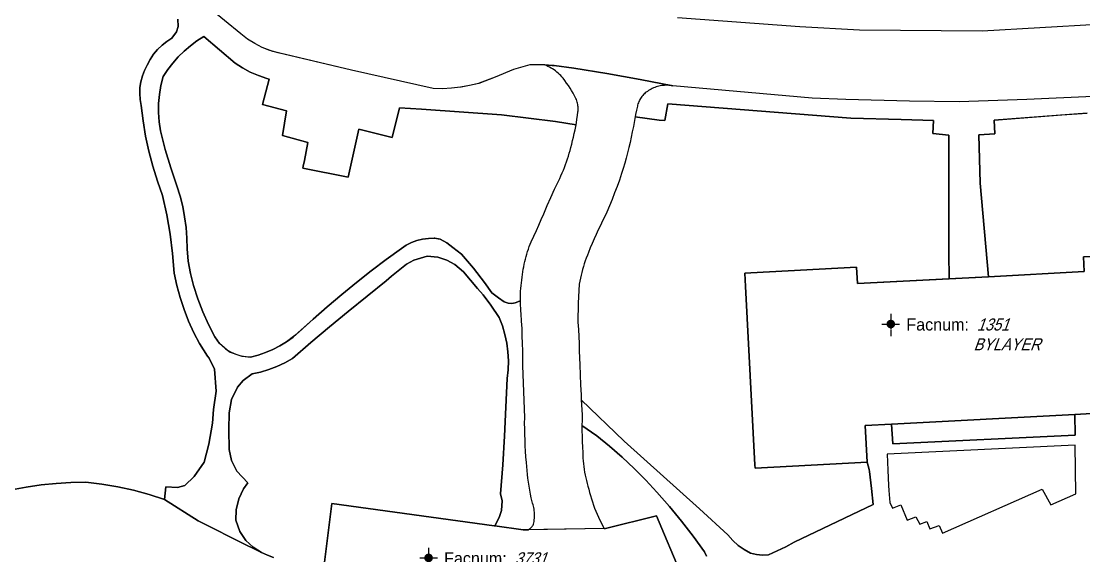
# Model space of a CAD drawing. Header units: inches. Extents: x 1273557 to 1282364, y 239587 to 246310.
# Drawn here: x 1276750.7 to 1277121.4, y 241148.4 to 241334.9 of the extents above; entities that cross this region are included whole.
import ezdxf
from ezdxf.enums import TextEntityAlignment as Align

# ---------------------------------------------------------------- set-up
doc = ezdxf.new("R2010")
doc.units = ezdxf.units.IN
doc.header["$MEASUREMENT"] = 0
doc.linetypes.add('DASHED2', pattern=[0.375, 0.25, -0.125])
doc.layers.add('BLDG-DATA', color=159, linetype='DASHED2', lineweight=30)
for name, color, linetype in [('BLDG-UW', 231, 'Continuous'), ('GRASS', 3, 'Continuous'), ('PATH', 253, 'Continuous'), ('PATH-ISLAND', 252, 'Continuous'), ('PRKG-DATA', 255, 'Continuous'), ('PRKG-UW', 6, 'Continuous'), ('STREET-UW', 50, 'Continuous')]:
    doc.layers.add(name, color=color, linetype=linetype)
doc.styles.add('SS_LITE', font='FRABK.TTF', dxfattribs={"height": 16})

# ---------------------------------------------------------------- blocks, each defined once
blk = doc.blocks.new('*U1')
for p, q in [((-3.08, 0), (3.08, 0)), ((0, 3.55), (0, -4.2))]:
    blk.add_line(p, q)
at = {"const_width": 1.5}
blk.add_lwpolyline([(-0.75, 0, 1), (0.75, 0, 1)], format="xyb", close=True, dxfattribs=at)
at = {"layer": 'BLDG-DATA', "color": 1, "style": 'SS_LITE'}
blk.add_text('Facnum:', height=4.2, dxfattribs=at).set_placement((27.26, -2.25), align=Align.RIGHT)
at = {"layer": 'BLDG-DATA', "color": 7, "style": 'SS_LITE', "oblique": 20, "width": 0.9, "flags": 8}
for tag, p in [('FACNUM', (29.98, -2.25)), ('OBJECT', (28.84, -9.16))]:
    blk.add_attdef(tag, p, '', height=4.2, dxfattribs=at)
blk = doc.blocks.new('*U8')
for p, q in [((-3.08, 0), (3.08, 0)), ((0, 3.55), (0, -4.2))]:
    blk.add_line(p, q)
at = {"const_width": 1.5}
blk.add_lwpolyline([(-0.75, 0, 1), (0.75, 0, 1)], format="xyb", close=True, dxfattribs=at)
at = {"layer": 'PRKG-DATA', "color": 1, "style": 'SS_LITE'}
blk.add_text('Facnum:', height=4.2, dxfattribs=at).set_placement((27.26, -2.25), align=Align.RIGHT)
at = {"layer": 'PRKG-DATA', "color": 7, "style": 'SS_LITE', "oblique": 20, "width": 0.9, "flags": 8}
for tag, p in [('FACNUM', (29.98, -2.25)), ('OBJECT', (28.84, -9.16))]:
    blk.add_attdef(tag, p, '', height=4.2, dxfattribs=at)

msp = doc.modelspace()

# ---------------------------------------------------------------- linework, layer by layer
at = {"layer": 'BLDG-UW'}
msp.add_lwpolyline([(1277124.2, 241198.03), (1277124.82, 241186.26), (1277163.82, 241188.32), (1277160.29, 241254.72), (1277121.23, 241252.65), (1277121.5, 241247.53), (1277088.1, 241245.76), (1277074.28, 241245.03), (1277042.43, 241243.34), (1277042.13, 241249.09), (1277005.16, 241247.13), (1277003.12, 241247.02), (1277003.37, 241242.32), (1277006.66, 241180.08), (1277006.72, 241178.98), (1277045.78, 241181.04), (1277045.78, 241181.04), (1277045.78, 241181.04), (1277045.1, 241193.84), (1277054.27, 241194.33), (1277118.29, 241197.72)], close=True, dxfattribs=at)
at = {"layer": 'GRASS'}
for points in [[(1276747.28, 241171.41), (1276752.42, 241172.38), (1276757.59, 241173.14), (1276762.79, 241173.68), (1276768.01, 241174), (1276773.24, 241174.1), (1276778.82, 241173.43), (1276784.35, 241172.49), (1276789.84, 241171.29), (1276795.26, 241169.83), (1276800.61, 241168.1), (1276801.08, 241172.46), (1276805.14, 241172.27), (1276807.78, 241172.93), (1276810.98, 241176.01), (1276814.45, 241181.12), (1276816.11, 241187.36), (1276817.38, 241194.69), (1276817.77, 241199.47), (1276818.65, 241205.81), (1276818.07, 241213.53), (1276816.26, 241217.31), (1276815.61, 241218.02), (1276812.82, 241222.45), (1276810.88, 241226.2), (1276809.06, 241230.21), (1276807.46, 241234.31), (1276806.07, 241238.48), (1276804.91, 241242.73), (1276803.96, 241247.03), (1276803.41, 241253.85), (1276802.56, 241260.63), (1276801.42, 241267.38), (1276799.98, 241274.06), (1276798.16, 241279.15), (1276796.57, 241284.31), (1276795.2, 241289.54), (1276794.07, 241294.82), (1276793.18, 241300.16), (1276792.52, 241305.52), (1276792.15, 241307.57), (1276792.01, 241309.64), (1276792.09, 241311.72), (1276792.4, 241313.78), (1276792.93, 241315.8), (1276793.67, 241317.74), (1276794.62, 241319.6), (1276795.62, 241321.53), (1276796.82, 241323.34), (1276798.22, 241325), (1276799.79, 241326.5), (1276801.51, 241327.82), (1276803.19, 241328.99), (1276804.79, 241331.17), (1276805.4, 241333.09), (1276805.3, 241335.6)], [(1277122.52, 241302.83), (1277090.16, 241300.43), (1277090.39, 241295.56), (1277084.79, 241295.2), (1277085.22, 241278.43), (1277088.12, 241245.76), (1277121.5, 241247.53), (1277121.23, 241252.65), (1277160.29, 241254.72)], [(1276856.47, 241146.16), (1276859.03, 241166.61), (1276915.62, 241158.86), (1276915.85, 241158.83), (1276917.36, 241161.76), (1276918.2, 241164.16), (1276918.44, 241167.53), (1276917.92, 241170.06), (1276918.64, 241180.12), (1276919.26, 241190.17), (1276919.77, 241200.22), (1276920.17, 241210.25), (1276920.52, 241213.33), (1276920.62, 241216.42), (1276920.47, 241219.52), (1276920.08, 241222.6), (1276919.43, 241225.64), (1276918.55, 241228.62), (1276917.43, 241231.52), (1276914.47, 241235.88), (1276911.77, 241239.47), (1276909.8, 241241.64), (1276904.91, 241247.43), (1276901.88, 241250.03), (1276899.17, 241251.5), (1276895.98, 241252.58), (1276892.28, 241252.88), (1276887.68, 241251.59), (1276885.1, 241250.16), (1276879.88, 241245.91), (1276877.95, 241244.27), (1276871.33, 241239.01), (1276864.74, 241233.67), (1276858.2, 241228.27), (1276851.7, 241222.8), (1276845.26, 241217.28), (1276842.63, 241215.77), (1276839.89, 241214.47), (1276837.06, 241213.39), (1276834.15, 241212.52), (1276831.19, 241211.88), (1276828.03, 241209.52), (1276826.08, 241207.18), (1276824.02, 241202.98), (1276823.15, 241198.3), (1276823.05, 241192.44), (1276823.15, 241185.51), (1276824.02, 241181.61), (1276825.93, 241177.91), (1276829.73, 241173.81), (1276828.25, 241171.81), (1276826.59, 241168.24), (1276825.66, 241164.39), (1276825.55, 241160.78), (1276826.97, 241156.89), (1276829.04, 241153.78), (1276831.55, 241151.45), (1276834.49, 241149.58), (1276834.52, 241149.56), (1276836.55, 241148.59), (1276838.68, 241147.86)], [(1276989.69, 241148.26), (1276989.01, 241149.84), (1276985.12, 241155.22), (1276981.06, 241160.46), (1276976.83, 241165.58), (1276972.45, 241170.55), (1276968.55, 241174.78), (1276964.5, 241178.87), (1276960.3, 241182.82), (1276955.95, 241186.62), (1276951.48, 241190.26), (1276946.3, 241193.87), (1276946.3, 241191.99), (1276946.33, 241190.11), (1276946.38, 241188.23), (1276946.46, 241186.35), (1276946.57, 241184.47), (1276946.6, 241183.48), (1276946.65, 241182.49), (1276946.72, 241181.49), (1276946.81, 241180.51), (1276946.93, 241179.52), (1276947.07, 241178.54), (1276947.23, 241177.55), (1276947.42, 241176.58), (1276947.62, 241175.61), (1276947.85, 241174.64), (1276948.1, 241173.68), (1276948.37, 241172.72), (1276948.64, 241171.6), (1276948.93, 241170.49), (1276949.25, 241169.39), (1276949.58, 241168.29), (1276949.94, 241167.19), (1276950.32, 241166.11), (1276950.72, 241165.03), (1276951.15, 241163.96), (1276951.59, 241162.9), (1276952.05, 241161.85), (1276952.54, 241160.81), (1276954, 241157.95), (1276954.5, 241157.96), (1276972.33, 241162.38), (1276980.99, 241141.7)]]:
    msp.add_lwpolyline(points, dxfattribs=at)
for points in [[(1276918.27, 241302.21), (1276890.34, 241304.17), (1276882.62, 241304.62), (1276880.06, 241294.31), (1276868.46, 241297.26), (1276864.75, 241280.46), (1276848.92, 241283.59), (1276849.06, 241284.3), (1276849.46, 241286.35), (1276850.68, 241292.57), (1276841.78, 241294.97), (1276843.2, 241303.68), (1276834.86, 241305.8), (1276837.13, 241314.73), (1276836.3, 241314.95), (1276833.4, 241315.94), (1276830.58, 241317.16), (1276827.86, 241318.58), (1276825.25, 241320.2), (1276814.36, 241329.57), (1276811.96, 241328.03), (1276809.66, 241326.32), (1276807.48, 241324.45), (1276805.43, 241322.44), (1276803.52, 241320.29), (1276801.76, 241318.01), (1276800.15, 241315.62), (1276799.38, 241312.52), (1276798.85, 241309.37), (1276798.57, 241306.19), (1276798.54, 241302.99), (1276798.77, 241299.8), (1276799.24, 241296.64), (1276800.93, 241290.17), (1276802.84, 241283.77), (1276804.97, 241277.44), (1276806.07, 241273.88), (1276806.98, 241270.27), (1276807.67, 241266.62), (1276808.16, 241262.93), (1276808.44, 241259.22), (1276808.51, 241255.51), (1276808.94, 241251.2), (1276809.68, 241246.93), (1276810.73, 241242.72), (1276812.24, 241238.07), (1276813.99, 241233.52), (1276815.98, 241229.07), (1276818.19, 241224.75), (1276819.26, 241223.23), (1276820.51, 241221.86), (1276821.93, 241220.65), (1276823.49, 241219.64), (1276825.16, 241218.83), (1276826.93, 241218.23), (1276828.76, 241217.87), (1276830.62, 241217.73), (1276833.29, 241218.41), (1276835.91, 241219.29), (1276838.45, 241220.37), (1276840.9, 241221.64), (1276843.25, 241223.09), (1276845.48, 241224.72), (1276847.58, 241226.51), (1276852.47, 241230.95), (1276857.44, 241235.3), (1276862.49, 241239.56), (1276867.6, 241243.74), (1276872.78, 241247.81), (1276878.01, 241251.78), (1276883.3, 241255.65), (1276885.01, 241256.74), (1276886.82, 241257.65), (1276888.72, 241258.35), (1276890.69, 241258.86), (1276892.7, 241259.15), (1276894.85, 241259.23), (1276896.85, 241258.86), (1276899.14, 241257.61), (1276901.26, 241255.97), (1276904.28, 241253.63), (1276908.5, 241248.7), (1276912.3, 241243.74), (1276914.9, 241240.18), (1276917.21, 241238.36), (1276919.13, 241237.05), (1276920.51, 241236.5), (1276921.83, 241236.45), (1276923.01, 241236.61), (1276924.46, 241237.23), (1276924.83, 241237.39), (1276924.83, 241237.73), (1276924.83, 241238.72), (1276924.85, 241239.7), (1276924.9, 241240.68), (1276924.96, 241241.66), (1276925.05, 241242.64), (1276925.15, 241243.62), (1276925.27, 241244.6), (1276925.42, 241245.57), (1276925.58, 241246.54), (1276925.69, 241247.44), (1276925.83, 241248.35), (1276925.98, 241249.25), (1276926.16, 241250.14), (1276926.35, 241251.03), (1276926.56, 241251.92), (1276926.79, 241252.8), (1276927.05, 241253.68), (1276927.32, 241254.55), (1276927.61, 241255.41), (1276927.92, 241256.27), (1276928.24, 241257.12), (1276928.59, 241257.96), (1276929.49, 241259.89), (1276930.38, 241261.83), (1276931.25, 241263.78), (1276932.1, 241265.73), (1276932.93, 241267.7), (1276934.19, 241270.57), (1276935.46, 241273.43), (1276936.75, 241276.29), (1276938.06, 241279.13), (1276938.52, 241280.07), (1276938.97, 241281.01), (1276939.39, 241281.96), (1276939.8, 241282.92), (1276940.19, 241283.89), (1276940.56, 241284.86), (1276940.92, 241285.84), (1276941.25, 241286.83), (1276941.56, 241287.82), (1276941.86, 241288.82), (1276942.13, 241289.82), (1276942.39, 241290.83), (1276942.72, 241292.05), (1276943.04, 241293.27), (1276943.34, 241294.5), (1276943.61, 241295.74), (1276943.87, 241296.98), (1276944.11, 241298.22), (1276944.21, 241298.77), (1276937.1, 241299.94)], [(1277003.37, 241242.32), (1277003.12, 241247.02), (1277005.16, 241247.13), (1277042.13, 241249.09), (1277042.43, 241243.34), (1277074.38, 241245.03), (1277074.27, 241254.13), (1277074.29, 241295.14), (1277068.65, 241295.73), (1277068.9, 241300.31), (1277057.69, 241300.62), (1277040.04, 241301.12), (1276976.3, 241306.11), (1276975.22, 241300.27), (1276973.22, 241300.4), (1276964.83, 241301.57), (1276964.72, 241300.98), (1276964.46, 241299.54), (1276964.22, 241298.11), (1276963.86, 241296.27), (1276963.47, 241294.43), (1276963.07, 241292.6), (1276962.64, 241290.78), (1276962.18, 241288.96), (1276961.71, 241287.14), (1276961.21, 241285.34), (1276960.68, 241283.53), (1276960.14, 241281.74), (1276959.34, 241279.47), (1276958.52, 241277.22), (1276957.67, 241274.97), (1276956.81, 241272.73), (1276955.92, 241270.49), (1276955.02, 241268.27), (1276954.23, 241266.74), (1276953.46, 241265.2), (1276952.7, 241263.65), (1276951.97, 241262.1), (1276951.25, 241260.53), (1276950.55, 241258.96), (1276949.87, 241257.38), (1276949.21, 241255.79), (1276948.57, 241254.19), (1276948.17, 241253.23), (1276947.79, 241252.25), (1276947.43, 241251.27), (1276947.1, 241250.28), (1276946.78, 241249.29), (1276946.48, 241248.28), (1276946.21, 241247.28), (1276945.96, 241246.26), (1276945.73, 241245.24), (1276945.52, 241244.22), (1276945.33, 241243.19), (1276945.21, 241240.98), (1276945.11, 241238.76), (1276945.02, 241236.54), (1276944.95, 241234.32), (1276944.9, 241232.1), (1276944.87, 241229.88), (1276945.03, 241227.4), (1276945.16, 241224.92), (1276945.28, 241222.44), (1276945.37, 241219.96), (1276945.45, 241217.48), (1276945.5, 241214.99), (1276945.63, 241211.52), (1276945.78, 241208.04), (1276945.96, 241204.57), (1276946.05, 241202.83), (1276961.01, 241188.35), (1276987.28, 241164.8), (1276997.2, 241155.69), (1276998.89, 241153.76), (1277000.79, 241152.04), (1277002.88, 241150.56), (1277005.14, 241149.34), (1277007.18, 241148.87), (1277009.26, 241148.68), (1277011.35, 241148.76), (1277017.45, 241151.52), (1277020.33, 241153.12), (1277047.89, 241166.27), (1277047.28, 241171.86), (1277046.63, 241177.82), (1277046.55, 241178.56), (1277045.78, 241181.04), (1277006.72, 241178.98), (1277006.66, 241180.08)], [(1277118.29, 241197.72), (1277054.27, 241194.33), (1277054.76, 241187.48), (1277118.36, 241190.43)], [(1277118.39, 241186.99), (1277052.72, 241183.9), (1277052.99, 241178.26), (1277053.25, 241172.91), (1277053.33, 241171.21), (1277053.7, 241167.03), (1277054.59, 241165.01), (1277057.58, 241166.17), (1277059.74, 241160.89), (1277062.82, 241162), (1277064.12, 241159.44), (1277066.67, 241160.39), (1277067.62, 241157.84), (1277070.87, 241158.94), (1277072.08, 241156.3), (1277106.88, 241171.59), (1277109.91, 241166.19), (1277118.55, 241170.06)]]:
    msp.add_lwpolyline(points, close=True, dxfattribs=at)
at = {"layer": 'PATH'}
for points in [[(1276805.3, 241335.6), (1276805.4, 241333.09), (1276804.79, 241331.17), (1276803.19, 241328.99), (1276801.51, 241327.82), (1276799.79, 241326.5), (1276798.22, 241325), (1276796.82, 241323.34), (1276795.62, 241321.53), (1276794.62, 241319.6), (1276793.67, 241317.74), (1276792.93, 241315.8), (1276792.4, 241313.78), (1276792.09, 241311.72), (1276792.01, 241309.64), (1276792.15, 241307.57), (1276792.52, 241305.52), (1276793.18, 241300.16), (1276794.07, 241294.82), (1276795.2, 241289.54), (1276796.57, 241284.31), (1276798.16, 241279.15), (1276799.98, 241274.06), (1276801.42, 241267.38), (1276802.56, 241260.63), (1276803.41, 241253.85), (1276803.96, 241247.03), (1276804.91, 241242.73), (1276806.07, 241238.48), (1276807.46, 241234.31), (1276809.06, 241230.21), (1276810.88, 241226.2), (1276812.82, 241222.45), (1276815.61, 241218.02), (1276816.26, 241217.31), (1276818.07, 241213.53), (1276818.65, 241205.81), (1276817.77, 241199.47), (1276817.38, 241194.69), (1276816.11, 241187.36), (1276814.45, 241181.12), (1276810.98, 241176.01), (1276807.78, 241172.93), (1276805.14, 241172.27), (1276801.08, 241172.46), (1276800.61, 241168.1), (1276812.38, 241160.64), (1276815.61, 241158.99), (1276826.21, 241153.58), (1276834.49, 241149.58), (1276831.55, 241151.45), (1276829.04, 241153.78), (1276826.97, 241156.89), (1276825.55, 241160.78), (1276825.66, 241164.39), (1276826.59, 241168.24), (1276828.25, 241171.81), (1276829.73, 241173.81), (1276825.93, 241177.91), (1276824.02, 241181.61), (1276823.15, 241185.51), (1276823.05, 241192.44), (1276823.15, 241198.3), (1276824.02, 241202.98), (1276826.08, 241207.18), (1276828.03, 241209.52), (1276831.19, 241211.88), (1276834.15, 241212.52), (1276837.06, 241213.39), (1276839.89, 241214.47), (1276842.63, 241215.77), (1276845.26, 241217.28), (1276851.7, 241222.8), (1276858.2, 241228.27), (1276864.74, 241233.67), (1276871.33, 241239.01), (1276877.95, 241244.27), (1276879.88, 241245.91), (1276885.1, 241250.16), (1276887.68, 241251.59), (1276892.28, 241252.88), (1276895.98, 241252.58), (1276899.17, 241251.5), (1276901.88, 241250.03), (1276904.91, 241247.43), (1276909.8, 241241.64), (1276911.77, 241239.47), (1276914.47, 241235.88), (1276917.43, 241231.52), (1276918.55, 241228.62), (1276919.43, 241225.64), (1276920.08, 241222.6), (1276920.47, 241219.52), (1276920.62, 241216.42), (1276920.52, 241213.33), (1276920.17, 241210.25), (1276919.77, 241200.22), (1276919.26, 241190.17), (1276918.64, 241180.12), (1276917.92, 241170.06), (1276918.44, 241167.53), (1276918.2, 241164.16), (1276917.36, 241161.76), (1276915.85, 241158.83), (1276925.78, 241157.47), (1276927.59, 241157.5), (1276927.75, 241157.59), (1276928, 241157.76), (1276928.24, 241157.94), (1276928.47, 241158.15), (1276928.68, 241158.37), (1276928.88, 241158.6), (1276929.06, 241158.85), (1276929.22, 241159.11), (1276929.36, 241159.38), (1276929.48, 241159.9), (1276929.58, 241160.42), (1276929.66, 241160.95), (1276929.71, 241161.48), (1276929.75, 241162.01), (1276929.76, 241162.55), (1276929.75, 241163.08), (1276929.72, 241163.61), (1276929.66, 241164.14), (1276929.59, 241164.67), (1276929.49, 241165.2), (1276929.37, 241165.72), (1276929.23, 241166.23), (1276929.07, 241166.74), (1276928.89, 241167.24), (1276928.59, 241168.59), (1276928.32, 241169.95), (1276928.06, 241171.32), (1276927.83, 241172.68), (1276927.62, 241174.05), (1276927.43, 241175.43), (1276927.27, 241176.8), (1276927.13, 241178.18), (1276927.01, 241179.57), (1276926.91, 241180.95), (1276926.75, 241182.9), (1276926.62, 241184.85), (1276926.51, 241186.8), (1276926.42, 241188.76), (1276926.36, 241190.71), (1276926.32, 241192.67), (1276926.3, 241194.62), (1276926.31, 241196.58), (1276925.71, 241214.75), (1276925.68, 241217.34), (1276925.62, 241219.92), (1276925.56, 241222.51), (1276925.47, 241225.09), (1276925.37, 241227.67), (1276925.25, 241230.25), (1276925.11, 241232.83), (1276925.01, 241233.81), (1276924.94, 241234.79), (1276924.88, 241235.77), (1276924.84, 241236.75), (1276924.83, 241237.39), (1276924.46, 241237.23), (1276923.01, 241236.61), (1276921.83, 241236.45), (1276920.51, 241236.5), (1276919.13, 241237.05), (1276917.21, 241238.36), (1276914.9, 241240.18), (1276912.3, 241243.74), (1276908.5, 241248.7), (1276904.28, 241253.63), (1276901.26, 241255.97), (1276899.14, 241257.61), (1276896.85, 241258.86), (1276894.98, 241259.21), (1276894.74, 241259.23), (1276892.7, 241259.15), (1276890.69, 241258.86), (1276888.72, 241258.35), (1276886.82, 241257.65), (1276885.01, 241256.74), (1276883.3, 241255.65), (1276878.01, 241251.78), (1276872.78, 241247.81), (1276867.6, 241243.74), (1276862.49, 241239.56), (1276857.44, 241235.3), (1276852.47, 241230.95), (1276846.14, 241225.2), (1276843.25, 241223.09), (1276840.9, 241221.64), (1276838.45, 241220.37), (1276835.91, 241219.29), (1276833.29, 241218.41), (1276830.62, 241217.73), (1276827.77, 241217.94), (1276823.34, 241219.45), (1276819.8, 241222.47), (1276818.19, 241224.75), (1276815.98, 241229.07), (1276813.99, 241233.52), (1276812.24, 241238.07), (1276810.73, 241242.72), (1276809.68, 241246.93), (1276808.94, 241251.2), (1276808.51, 241255.51), (1276808.44, 241259.22), (1276808.16, 241262.93), (1276807.67, 241266.62), (1276806.98, 241270.27), (1276806.07, 241273.88), (1276804.97, 241277.44), (1276802.84, 241283.77), (1276800.93, 241290.17), (1276799.24, 241296.64), (1276798.77, 241299.8), (1276798.54, 241302.99), (1276798.57, 241306.19), (1276798.85, 241309.37), (1276799.38, 241312.52), (1276800.15, 241315.62), (1276801.76, 241318.01), (1276803.52, 241320.29), (1276805.43, 241322.44), (1276807.48, 241324.45), (1276809.66, 241326.32), (1276811.96, 241328.03), (1276814.36, 241329.57), (1276825.25, 241320.2), (1276827.86, 241318.58), (1276830.58, 241317.16), (1276833.4, 241315.94), (1276836.3, 241314.95), (1276837.13, 241314.73), (1276834.86, 241305.8), (1276843.2, 241303.68), (1276841.78, 241294.97), (1276850.68, 241292.57), (1276849.46, 241286.35), (1276849.06, 241284.3), (1276848.92, 241283.59), (1276864.75, 241280.46), (1276868.46, 241297.26), (1276880.06, 241294.31), (1276882.62, 241304.62), (1276890.34, 241304.17), (1276918.27, 241302.21), (1276937.1, 241299.94), (1276944.21, 241298.77), (1276944.33, 241299.47), (1276944.52, 241300.73), (1276944.7, 241301.98), (1276944.86, 241303.24), (1276944.91, 241303.67), (1276944.93, 241304.11), (1276944.93, 241304.54), (1276944.91, 241304.98), (1276944.87, 241305.38), (1276944.87, 241305.41), (1276944.81, 241305.85), (1276944.73, 241306.27), (1276944.63, 241306.7), (1276944.51, 241307.11), (1276944.36, 241307.53), (1276944.2, 241307.93), (1276943.71, 241308.86), (1276943.2, 241309.78), (1276942.67, 241310.69), (1276942.12, 241311.58), (1276941.55, 241312.44), (1276940.95, 241313.33), (1276940.34, 241314.19), (1276939.71, 241315.03), (1276939.3, 241315.49), (1276938.88, 241315.93), (1276938.44, 241316.35), (1276937.98, 241316.76), (1276937.51, 241317.16), (1276937.03, 241317.53), (1276936.54, 241317.89), (1276936.03, 241318.23), (1276935.51, 241318.56), (1276934.98, 241318.86), (1276934.44, 241319.14), (1276933.89, 241319.41), (1276933.37, 241319.64), (1276932.84, 241319.68), (1276928.15, 241319.68), (1276922.35, 241318.07), (1276916.01, 241315.37), (1276910.28, 241313.2), (1276907.07, 241312.41), (1276904.19, 241311.89), (1276903.94, 241311.85), (1276900.77, 241311.49), (1276897.59, 241311.34), (1276894.41, 241311.38), (1276865.86, 241317.77), (1276838.4, 241324.27), (1276834.71, 241325.76), (1276832.1, 241327.1), (1276829.63, 241328.68), (1276827.31, 241330.49), (1276815.87, 241339.83)], [(1276979.59, 241336.23), (1277022.32, 241333.05), (1277043.07, 241331.9), (1277085.96, 241331.53), (1277126.21, 241333.91)], [(1277124.7, 241308.61), (1277101.55, 241307.63), (1277077.95, 241306.78), (1277060.51, 241307.05), (1277038.35, 241307.61), (1277026.64, 241308.01), (1276978.03, 241312.34), (1276977.54, 241312.42), (1276977.06, 241312.48), (1276976.56, 241312.52), (1276976.07, 241312.54), (1276975.58, 241312.54), (1276975.09, 241312.52), (1276974.6, 241312.47), (1276974.11, 241312.41), (1276973.62, 241312.33), (1276973.14, 241312.22), (1276972.66, 241312.1), (1276972.19, 241311.96), (1276971.73, 241311.79), (1276971.27, 241311.61), (1276970.82, 241311.41), (1276970.38, 241311.19), (1276969.95, 241310.95), (1276969.53, 241310.69), (1276969.12, 241310.42), (1276968.72, 241310.13), (1276968.72, 241310.13), (1276968.39, 241309.87), (1276968.08, 241309.59), (1276967.77, 241309.29), (1276967.49, 241308.98), (1276967.22, 241308.65), (1276966.97, 241308.32), (1276966.73, 241307.97), (1276966.51, 241307.61), (1276966.31, 241307.23), (1276966.13, 241306.85), (1276965.97, 241306.46), (1276965.83, 241306.06), (1276965.71, 241305.66), (1276965.61, 241305.25), (1276965.61, 241305.25), (1276965.29, 241303.83), (1276964.99, 241302.4), (1276964.83, 241301.57), (1276973.22, 241300.4), (1276975.22, 241300.27), (1276976.3, 241306.11), (1277040.04, 241301.12), (1277057.69, 241300.62), (1277068.9, 241300.31), (1277068.65, 241295.73), (1277074.29, 241295.14), (1277074.27, 241254.13), (1277074.38, 241245.03), (1277088.12, 241245.76), (1277085.22, 241278.43), (1277084.79, 241295.2), (1277090.39, 241295.56), (1277090.16, 241300.43), (1277113.75, 241302.18), (1277122.52, 241302.83)], [(1277124.2, 241198.03), (1277118.29, 241197.72), (1277118.36, 241190.43), (1277054.76, 241187.48), (1277054.27, 241194.33), (1277045.1, 241193.84), (1277045.78, 241181.04), (1277046.55, 241178.56), (1277046.63, 241177.82), (1277047.28, 241171.86), (1277047.89, 241166.27), (1277020.33, 241153.12), (1277017.45, 241151.52), (1277011.35, 241148.76), (1277009.26, 241148.68), (1277007.18, 241148.87), (1277005.14, 241149.34), (1277002.88, 241150.56), (1277000.79, 241152.04), (1276998.89, 241153.76), (1276997.2, 241155.69), (1276987.28, 241164.8), (1276961.01, 241188.35), (1276946.05, 241202.83), (1276946.15, 241201.1), (1276946.37, 241197.63), (1276946.32, 241195.75), (1276946.3, 241193.87), (1276951.48, 241190.26), (1276955.95, 241186.62), (1276960.3, 241182.82), (1276964.5, 241178.87), (1276968.55, 241174.78), (1276972.45, 241170.55), (1276976.83, 241165.58), (1276981.06, 241160.46), (1276985.12, 241155.22), (1276989.01, 241149.84), (1276989.69, 241148.26)]]:
    msp.add_lwpolyline(points, dxfattribs=at)
at = {"layer": 'PATH-ISLAND'}
msp.add_lwpolyline([(1277118.39, 241186.99), (1277052.72, 241183.9), (1277052.99, 241178.26), (1277053.25, 241172.91), (1277053.33, 241171.21), (1277053.7, 241167.03), (1277054.59, 241165.01), (1277057.58, 241166.17), (1277059.74, 241160.89), (1277062.82, 241162), (1277064.12, 241159.44), (1277066.67, 241160.39), (1277067.62, 241157.84), (1277070.87, 241158.94), (1277072.08, 241156.3), (1277106.88, 241171.59), (1277109.91, 241166.19), (1277118.55, 241170.06)], close=True, dxfattribs=at)
at = {"layer": 'PRKG-UW'}
msp.add_lwpolyline([(1276983.44, 241136.42), (1276983.1, 241137.16), (1276980.99, 241141.7), (1276972.33, 241162.38), (1276954.5, 241157.96), (1276925.78, 241157.47), (1276915.85, 241158.83), (1276915.62, 241158.86), (1276859.03, 241166.61), (1276856.47, 241146.16), (1276854.88, 241130.07), (1276854.96, 241129.57), (1276852.26, 241106.68), (1276852.58, 241106.01), (1276853.13, 241105.5), (1276853.82, 241105.2), (1276854.56, 241105.16), (1276903.4, 241096.94), (1276904.82, 241096.98), (1276935.39, 241098.29), (1276989.64, 241123.07)], close=True, dxfattribs=at)
at = {"layer": 'STREET-UW'}
for points in [[(1277124.7, 241308.61), (1277101.55, 241307.63), (1277077.95, 241306.78), (1277060.51, 241307.05), (1277038.35, 241307.61), (1277026.64, 241308.01), (1276978.03, 241312.34), (1276966.54, 241314.61), (1276955.01, 241316.65), (1276943.44, 241318.48), (1276936.64, 241319.42), (1276935.91, 241319.45), (1276933.38, 241319.64), (1276932.84, 241319.68), (1276928.15, 241319.68), (1276922.35, 241318.07), (1276916.01, 241315.37), (1276910.42, 241313.25), (1276910.17, 241313.17), (1276907.07, 241312.41), (1276903.94, 241311.85), (1276900.77, 241311.49), (1276897.59, 241311.34), (1276894.41, 241311.38), (1276865.86, 241317.77), (1276840.25, 241323.83), (1276837.43, 241324.66), (1276834.71, 241325.76), (1276832.1, 241327.1), (1276829.63, 241328.68), (1276827.31, 241330.49), (1276815.87, 241339.83)], [(1276979.59, 241336.23), (1277022.32, 241333.05), (1277043.07, 241331.9), (1277085.96, 241331.53), (1277126.21, 241333.91)], [(1276838.68, 241147.86), (1276836.55, 241148.59), (1276834.52, 241149.56), (1276834.49, 241149.58), (1276826.21, 241153.58), (1276815.61, 241158.99), (1276812.38, 241160.64), (1276800.61, 241168.1), (1276795.26, 241169.83), (1276789.84, 241171.29), (1276784.35, 241172.49), (1276778.82, 241173.43), (1276773.24, 241174.1), (1276768.01, 241174), (1276762.79, 241173.68), (1276757.59, 241173.14), (1276752.42, 241172.38), (1276747.28, 241171.41)]]:
    msp.add_lwpolyline(points, dxfattribs=at)
msp.add_lwpolyline([(1276964.83, 241301.57), (1276964.72, 241300.98), (1276964.46, 241299.54), (1276964.22, 241298.11), (1276964.22, 241298.11), (1276963.86, 241296.27), (1276963.47, 241294.43), (1276963.07, 241292.6), (1276962.64, 241290.78), (1276962.18, 241288.96), (1276961.71, 241287.14), (1276961.21, 241285.34), (1276960.68, 241283.53), (1276960.14, 241281.74), (1276960.14, 241281.74), (1276959.34, 241279.47), (1276958.52, 241277.22), (1276957.67, 241274.97), (1276956.81, 241272.73), (1276955.92, 241270.49), (1276955.02, 241268.27), (1276955.02, 241268.27), (1276954.23, 241266.74), (1276953.46, 241265.2), (1276952.7, 241263.65), (1276951.97, 241262.1), (1276951.25, 241260.53), (1276950.55, 241258.96), (1276949.87, 241257.38), (1276949.21, 241255.79), (1276948.57, 241254.19), (1276948.57, 241254.19), (1276948.17, 241253.23), (1276947.79, 241252.25), (1276947.43, 241251.27), (1276947.1, 241250.28), (1276946.78, 241249.29), (1276946.48, 241248.28), (1276946.21, 241247.28), (1276945.96, 241246.26), (1276945.73, 241245.24), (1276945.52, 241244.22), (1276945.33, 241243.19), (1276945.33, 241243.19), (1276945.21, 241240.98), (1276945.11, 241238.76), (1276945.02, 241236.54), (1276944.95, 241234.32), (1276944.9, 241232.1), (1276944.87, 241229.88), (1276944.87, 241229.88), (1276945.03, 241227.4), (1276945.16, 241224.92), (1276945.28, 241222.44), (1276945.37, 241219.96), (1276945.45, 241217.48), (1276945.5, 241214.99), (1276945.5, 241214.99), (1276945.63, 241211.52), (1276945.78, 241208.04), (1276945.96, 241204.57), (1276946.15, 241201.1), (1276946.37, 241197.63), (1276946.32, 241195.75), (1276946.3, 241193.87), (1276946.3, 241191.99), (1276946.33, 241190.11), (1276946.38, 241188.23), (1276946.46, 241186.35), (1276946.57, 241184.47), (1276946.57, 241184.47), (1276946.6, 241183.48), (1276946.65, 241182.49), (1276946.72, 241181.49), (1276946.81, 241180.51), (1276946.93, 241179.52), (1276947.07, 241178.54), (1276947.23, 241177.55), (1276947.42, 241176.58), (1276947.62, 241175.61), (1276947.85, 241174.64), (1276948.1, 241173.68), (1276948.37, 241172.72), (1276948.37, 241172.72), (1276948.64, 241171.6), (1276948.93, 241170.49), (1276949.25, 241169.39), (1276949.58, 241168.29), (1276949.94, 241167.19), (1276950.32, 241166.11), (1276950.72, 241165.03), (1276951.15, 241163.96), (1276951.59, 241162.9), (1276952.05, 241161.85), (1276952.54, 241160.81), (1276952.54, 241160.81), (1276954, 241157.95), (1276927.59, 241157.5), (1276927.75, 241157.59), (1276928, 241157.76), (1276928.24, 241157.94), (1276928.47, 241158.15), (1276928.68, 241158.37), (1276928.88, 241158.6), (1276929.06, 241158.85), (1276929.22, 241159.11), (1276929.36, 241159.38), (1276929.36, 241159.38), (1276929.48, 241159.9), (1276929.58, 241160.42), (1276929.66, 241160.95), (1276929.71, 241161.48), (1276929.75, 241162.01), (1276929.76, 241162.55), (1276929.75, 241163.08), (1276929.72, 241163.61), (1276929.66, 241164.14), (1276929.59, 241164.67), (1276929.49, 241165.2), (1276929.37, 241165.72), (1276929.23, 241166.23), (1276929.07, 241166.74), (1276928.89, 241167.24), (1276928.89, 241167.24), (1276928.59, 241168.59), (1276928.32, 241169.95), (1276928.06, 241171.32), (1276927.83, 241172.68), (1276927.62, 241174.05), (1276927.43, 241175.43), (1276927.27, 241176.8), (1276927.13, 241178.18), (1276927.01, 241179.57), (1276926.91, 241180.95), (1276926.91, 241180.95), (1276926.75, 241182.9), (1276926.62, 241184.85), (1276926.51, 241186.8), (1276926.42, 241188.76), (1276926.36, 241190.71), (1276926.32, 241192.67), (1276926.3, 241194.62), (1276926.31, 241196.58), (1276925.71, 241214.75), (1276925.71, 241214.75), (1276925.68, 241217.34), (1276925.62, 241219.92), (1276925.56, 241222.51), (1276925.47, 241225.09), (1276925.37, 241227.67), (1276925.25, 241230.25), (1276925.11, 241232.83), (1276925.11, 241232.83), (1276925.01, 241233.81), (1276924.94, 241234.79), (1276924.88, 241235.77), (1276924.84, 241236.75), (1276924.83, 241237.73), (1276924.83, 241238.72), (1276924.85, 241239.7), (1276924.9, 241240.68), (1276924.96, 241241.66), (1276925.05, 241242.64), (1276925.15, 241243.62), (1276925.27, 241244.6), (1276925.42, 241245.57), (1276925.58, 241246.54), (1276925.58, 241246.54), (1276925.69, 241247.44), (1276925.83, 241248.35), (1276925.98, 241249.25), (1276926.16, 241250.14), (1276926.35, 241251.03), (1276926.56, 241251.92), (1276926.79, 241252.8), (1276927.05, 241253.68), (1276927.32, 241254.55), (1276927.61, 241255.41), (1276927.92, 241256.27), (1276928.24, 241257.12), (1276928.59, 241257.96), (1276928.59, 241257.96), (1276929.49, 241259.89), (1276930.38, 241261.83), (1276931.25, 241263.78), (1276932.1, 241265.73), (1276932.93, 241267.7), (1276932.93, 241267.7), (1276934.19, 241270.57), (1276935.46, 241273.43), (1276936.75, 241276.29), (1276938.06, 241279.13), (1276938.06, 241279.13), (1276938.52, 241280.07), (1276938.97, 241281.01), (1276939.39, 241281.96), (1276939.8, 241282.92), (1276940.19, 241283.89), (1276940.56, 241284.86), (1276940.92, 241285.84), (1276941.25, 241286.83), (1276941.56, 241287.82), (1276941.86, 241288.82), (1276942.13, 241289.82), (1276942.39, 241290.83), (1276942.39, 241290.83), (1276942.72, 241292.05), (1276943.04, 241293.27), (1276943.34, 241294.5), (1276943.61, 241295.74), (1276943.87, 241296.98), (1276944.11, 241298.22), (1276944.33, 241299.47), (1276944.52, 241300.73), (1276944.7, 241301.98), (1276944.86, 241303.24), (1276944.86, 241303.24), (1276944.91, 241303.67), (1276944.93, 241304.11), (1276944.93, 241304.54), (1276944.91, 241304.98), (1276944.87, 241305.41), (1276944.81, 241305.85), (1276944.73, 241306.27), (1276944.63, 241306.7), (1276944.51, 241307.11), (1276944.36, 241307.53), (1276944.2, 241307.93), (1276944.2, 241307.93), (1276943.71, 241308.86), (1276943.2, 241309.78), (1276942.67, 241310.69), (1276942.12, 241311.58), (1276941.54, 241312.46), (1276940.95, 241313.33), (1276940.34, 241314.19), (1276939.71, 241315.03), (1276939.71, 241315.03), (1276939.3, 241315.49), (1276938.88, 241315.93), (1276938.44, 241316.35), (1276937.98, 241316.76), (1276937.51, 241317.16), (1276937.03, 241317.53), (1276936.54, 241317.89), (1276936.03, 241318.23), (1276935.51, 241318.56), (1276934.98, 241318.86), (1276934.44, 241319.14), (1276933.89, 241319.41), (1276933.38, 241319.64), (1276935.91, 241319.45), (1276936, 241319.44), (1276936.64, 241319.42), (1276943.44, 241318.48), (1276955.01, 241316.65), (1276966.54, 241314.61), (1276978.03, 241312.34), (1276977.54, 241312.42), (1276977.06, 241312.48), (1276976.56, 241312.52), (1276976.07, 241312.54), (1276975.58, 241312.54), (1276975.09, 241312.52), (1276974.6, 241312.47), (1276974.11, 241312.41), (1276973.62, 241312.33), (1276973.14, 241312.22), (1276972.66, 241312.1), (1276972.19, 241311.96), (1276971.73, 241311.79), (1276971.27, 241311.61), (1276970.82, 241311.41), (1276970.38, 241311.19), (1276969.95, 241310.95), (1276969.53, 241310.69), (1276969.12, 241310.42), (1276968.72, 241310.13), (1276968.72, 241310.13), (1276968.39, 241309.87), (1276968.08, 241309.59), (1276967.77, 241309.29), (1276967.49, 241308.98), (1276967.22, 241308.65), (1276966.97, 241308.32), (1276966.73, 241307.97), (1276966.51, 241307.61), (1276966.31, 241307.23), (1276966.13, 241306.85), (1276965.97, 241306.46), (1276965.83, 241306.06), (1276965.71, 241305.66), (1276965.61, 241305.25), (1276965.61, 241305.25), (1276965.29, 241303.83), (1276964.99, 241302.4)], close=True, dxfattribs=at)

# ---------------------------------------------------------------- block references
at = {"layer": 'BLDG-DATA'}
ref = msp.add_blockref('*U1', (1277054.05, 241229.24), dxfattribs=at)
ref.add_attrib('FACNUM', '1351', (1277084.03, 241226.99), dxfattribs={"color": 7, "height": 4.2, "style": 'SS_LITE', "oblique": 20, "width": 0.9})
ref.add_attrib('OBJECT', 'BYLAYER', (1277082.88, 241220.08), dxfattribs={"color": 7, "height": 4.2, "style": 'SS_LITE', "oblique": 20, "width": 0.9})
at = {"layer": 'PRKG-DATA'}
ref = msp.add_blockref('*U8', (1276892.78, 241147.67), dxfattribs=at)
ref.add_attrib('FACNUM', '3731', (1276922.77, 241145.42), dxfattribs={"color": 7, "height": 4.2, "style": 'SS_LITE', "oblique": 20, "width": 0.9})
ref.add_attrib('OBJECT', 'BYLAYER', (1276921.62, 241138.51), dxfattribs={"color": 7, "height": 4.2, "style": 'SS_LITE', "oblique": 20, "width": 0.9})

doc.saveas('drawing.dxf')
